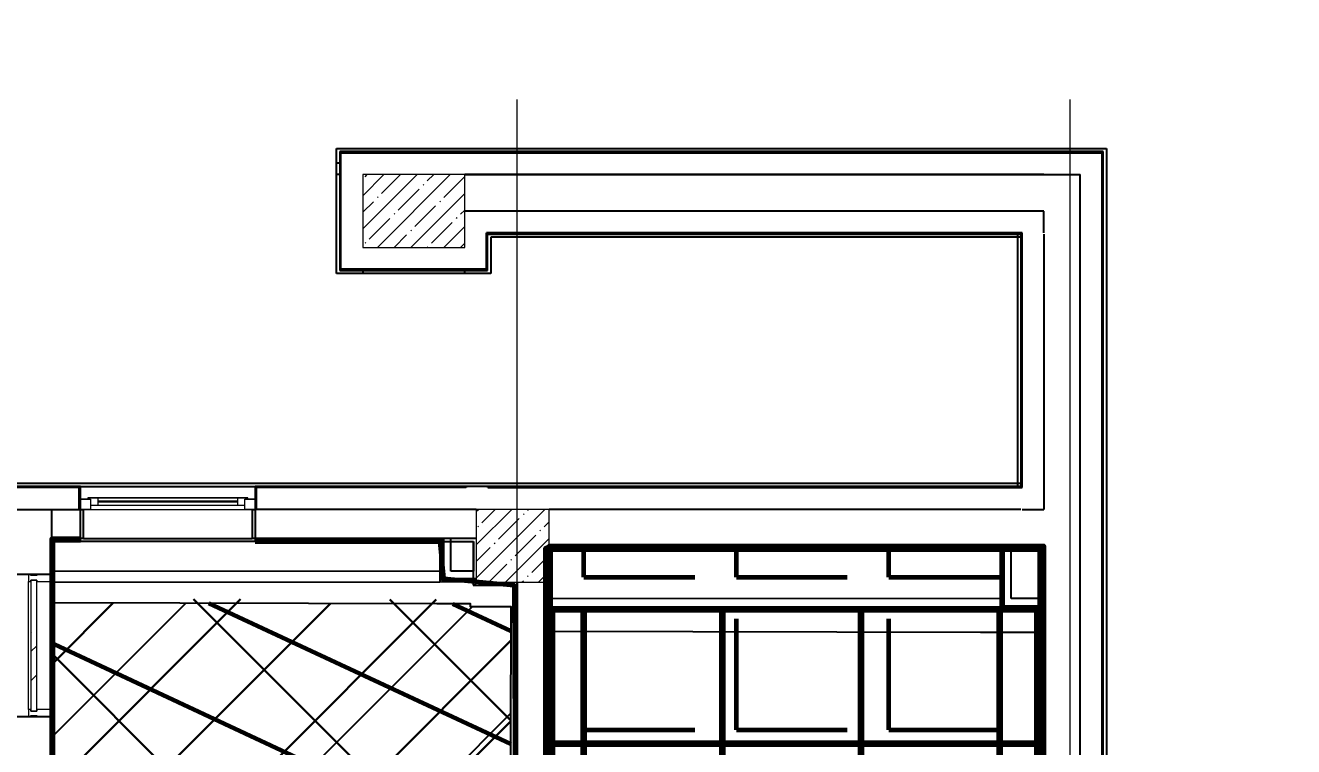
# Model space of a CAD drawing. Header units: millimetres. Extents: x -164500 to 426394, y -51911 to 102118.
# Drawn here: x 117896 to 126611, y 17334 to 22289 of the extents above; entities that cross this region are included whole.
import ezdxf
from ezdxf import colors
from ezdxf.entities.mleader import LeaderData, LeaderLine
from ezdxf.math import Vec2, Vec3

# ---------------------------------------------------------------- set-up
doc = ezdxf.new("R2010")
doc.units = ezdxf.units.MM
for name, color, linetype, lineweight in [('0) шлифовка', 5, 'Continuous', 60), ('1.4) Плинтус ПЛ-4', 6, 'Continuous', 60), ('336 лестницы', 150, 'Continuous', 120), ('374 ПК-4', 211, 'Continuous', 120), ('474 плитка КР-1.1 лестницы', 150, 'Continuous', 60), ('5.2) Л-1 Линолеум', 100, 'Continuous', 30), ('7.5) НЗ Линолеум Темпо ПЛЮС', 134, 'Continuous', 30), ('9.1) Рулон', 30, 'Continuous', 30), ('A-FLOR', 7, 'Continuous', 9), ('A-GLAZ', 7, 'Continuous', 9), ('A-GLAZ-1', 7, 'Continuous', 5), ('A-GLAZ-CURT-1', 7, 'Continuous', 5), ('A-GLAZ-CURT-2', 7, 'Continuous', 20), ('A-GLAZ-CWMG', 7, 'Continuous', 9), ('A-GLAZ-CWMG-1', 7, 'Continuous', 20), ('A-WALL', 7, 'Continuous', 5), ('S-COLS-1', 7, 'Continuous', 5), ('Оси', 7, 'Continuous', 9)]:
    doc.layers.add(name, color=color, linetype=linetype, lineweight=lineweight)
doc.layers.add('2) защита вин плитк', color=6, linetype='Continuous')
doc.layers.add('3.2.3) П-9', color=5, linetype='Continuous')
doc.styles.add('СПДС', font='ГОСТ тип А.ttf', dxfattribs={"width": 0.9})

# ---------------------------------------------------------------- blocks, each defined once
blk = doc.blocks.new('Системная панель - Стекло - 40мм-24262626-Объем проектирования 1 этажа')
at = {"layer": 'A-GLAZ-CURT-1'}
h = blk.add_hatch(dxfattribs=at)
h.set_pattern_fill('FP_95', color=256, style=0, pattern_type=2)
h.set_pattern_definition([(135, (17965, -118070), (-565.6854, -565.6854), [400, -1200]), (135, (18165, -118470), (-565.6854, -565.6854), [1200, -400]), (135, (18365, -117670), (-565.6854, -565.6854), [400, -1200])])
h.paths.add_polyline_path([(450, 40), (-450, 40), (-450, 0), (450, 0)])
at = {"layer": 'A-GLAZ-CURT-2'}
for p, q in [((450, 40), (-450, 40)), ((-450, 40), (-450, 0)), ((-450, 0), (450, 0)), ((450, 0), (450, 40))]:
    blk.add_line(p, q, dxfattribs=at)
blk = doc.blocks.new('Прямоугольный импост - Импост структурный с накладкой - 160мм-20958586-Объем проектирования 1 этажа')
at = {"layer": 'A-GLAZ-CWMG'}
for p, q in [((117853, 17725), (117853, 18605)), ((118010, 17725), (118010, 18605))]:
    blk.add_line(p, q, dxfattribs=at)
blk = doc.blocks.new('Прямоугольный импост - Импост структурный с накладкой - 160мм-24262627-Объем проектирования 1 этажа')
at = {"layer": 'A-GLAZ-CWMG-1'}
for p, q in [((-50, 0), (-50, 17)), ((-50, 17), (0, 17)), ((-40, 0), (-50, 0)), ((-40, -40), (-40, 0)), ((0, 0), (-10, 0)), ((-10, 0), (-10, -40)), ((0, 17), (0, 0)), ((-50, -140), (-50, -40)), ((-50, -40), (-40, -40)), ((-10, -40), (0, -40)), ((0, -40), (0, -140)), ((0, -140), (-50, -140))]:
    blk.add_line(p, q, dxfattribs=at)
blk = doc.blocks.new('Прямоугольный импост - Импост структурный с накладкой - 160мм-24262628-Объем проектирования 1 этажа')
at = {"layer": 'A-GLAZ-CWMG-1'}
for p, q in [((0, 17), (-50, 17)), ((-50, 17), (-50, 0)), ((-50, 0), (-40, 0)), ((-40, 0), (-40, -40)), ((-10, -40), (-10, 0)), ((-10, 0), (0, 0)), ((0, 0), (0, 17)), ((-40, -40), (-50, -40)), ((-50, -40), (-50, -140)), ((0, -40), (-10, -40)), ((0, -140), (0, -40)), ((-50, -140), (0, -140))]:
    blk.add_line(p, q, dxfattribs=at)
blk = doc.blocks.new('120_Окно_СКБ_1Ст - 120_Окно_СКБ_1Ст_1200х2500_h_ с форточкой-22889524-Объем проектирования 1 этажа')
at = {"layer": 'A-GLAZ'}
for p, q in [((-600, 5), (-600, 75)), ((-600, 75), (-530, 75)), ((-530, 5), (-600, 5)), ((-530, 5), (-550, 5)), ((-550, 5), (-550, -5)), ((-530, 75), (-530, 5)), ((530, 45), (-530, 45)), ((-530, 45), (-530, 5)), ((-480, -5), (-480, 45)), ((480, -5), (480, 45)), ((530, 5), (530, 75)), ((530, 75), (600, 75)), ((530, 5), (530, 45)), ((600, 5), (530, 5)), ((550, 5), (530, 5)), ((550, -5), (550, 5)), ((600, 75), (600, 5)), ((-550, -5), (550, -5)), ((550, -5), (-550, -5))]:
    blk.add_line(p, q, dxfattribs=at)
at = {"layer": 'A-GLAZ-1'}
for p, q in [((600, 75), (-600, 75)), ((-600, 5), (-550, 5)), ((-480, 25), (480, 25)), ((480, 15), (-480, 15)), ((550, 5), (600, 5))]:
    blk.add_line(p, q, dxfattribs=at)
blk = doc.blocks.new('BSC_Колонна _Прямоугольная - 700х500-23282984-Объем проектирования 1 этажа')
at = {"layer": 'S-COLS-1'}
h = blk.add_hatch(dxfattribs=at)
h.set_pattern_fill('FP_134', color=256, style=0, pattern_type=2)
h.set_pattern_definition([(45, (-120500, -21150), (-114.04925, 114.04925), []), (45, (-120385.95, -21150), (-114.04925, 114.04925), [201.613, -40.323, 6.706, -33.617])])
h.paths.add_polyline_path([(-133.6, -250), (350, -250), (350, 250), (-350, 250), (-350, -250)])
for p, q in [((350, 250), (-350, 250)), ((-350, 250), (-350, -250)), ((350, -250), (350, 250)), ((-350, -250), (350, -250))]:
    blk.add_line(p, q, dxfattribs=at)
blk = doc.blocks.new('BSC_Колонна _Прямоугольная - 500х500-V182-Объем проектирования 1 этажа')
at = {"layer": 'S-COLS-1'}
h = blk.add_hatch(dxfattribs=at)
h.set_pattern_fill('FP_170', color=256, style=0, pattern_type=2)
h.set_pattern_definition([(45, (-121180, -18850), (-114.04925, 114.04925), []), (45, (-121065.95, -18850), (-114.04925, 114.04925), [201.613, -40.323, 6.706, -33.617])])
h.paths.add_polyline_path([(230, -250), (250, -250), (250, 250), (-250, 250), (-250, -250), (217.9, -250)])
for p, q in [((250, 250), (-250, 250)), ((-250, 250), (-250, -250)), ((250, -250), (250, 250)), ((-250, -250), (250, -250))]:
    blk.add_line(p, q, dxfattribs=at)
blk = doc.blocks.new('BSC_Колонна _Прямоугольная - 500х500-V193-Объем проектирования 1 этажа')
at = {"layer": 'S-COLS-1'}
for p, q in [((250, 250), (-250, 250)), ((-250, 250), (-250, -250)), ((250, -250), (250, 250)), ((-250, -250), (250, -250))]:
    blk.add_line(p, q, dxfattribs=at)
blk = doc.blocks.new('Зашивка приборов отопления2 - Зашивка приборов отопления-33269377-Объем проектирования 1 этажа')
at = {"layer": 'A-WALL'}
for p, q in [((119390, 18900), (118230, 18900)), ((120680.1, 18675), (120680.1, 18880)), ((118030, 18675), (120680.1, 18675)), ((120680.1, 18675), (118030, 18675)), ((120680.1, 18600), (120680.1, 18675)), ((118030, 18600), (120680.1, 18600))]:
    blk.add_line(p, q, dxfattribs=at)
blk = doc.blocks.new('Зашивка приборов отопления3 - Зашивка приборов отопления-33270266-Объем проектирования 1 этажа')
at = {"layer": 'A-WALL'}
for p, q in [((121450, 18487.5), (124530, 18487.5)), ((124530, 18487.5), (121450, 18487.5)), ((121450, 18412.5), (124530, 18412.5))]:
    blk.add_line(p, q, dxfattribs=at)

msp = doc.modelspace()

# ---------------------------------------------------------------- hatches: boundary and pattern name
at = {"layer": '0) шлифовка', "true_color": 0x2776bb}
h = msp.add_hatch(dxfattribs=at)
h.set_pattern_fill('ANSI31', color=152, scale=222, angle=110)
h.paths.add_polyline_path([(121233.255, 18293.939), (120953.755, 18294.595), (120953.805, 18315.595), (120724.417, 18316.133), (118095.702, 18322.304), (118095.702, 15213.938), (118082.702, 15173.938), (118067.922, 15173.938), (118065.88, 14303.938), (118074.702, 14303.938), (118082.702, 14303.938), (118082.702, 14263.938), (118095.702, 14263.938), (118095.702, 13484.938), (120941.965, 13484.938), (120942.321, 13636.609), (120973.702, 13636.535), (120973.702, 13784.938), (121222.67, 13784.938)])
at = {"layer": '2) защита вин плитк'}
h = msp.add_hatch(dxfattribs=at)
h.set_pattern_fill('ANSI31', color=256, scale=222)
h.paths.add_polyline_path([(121233.255, 18293.939), (120953.755, 18294.595), (120953.805, 18315.595), (120724.417, 18316.133), (118095.702, 18322.304), (118095.702, 15213.938), (118082.702, 15173.938), (118067.922, 15173.938), (118065.88, 14303.938), (118074.702, 14303.938), (118082.702, 14303.938), (118082.702, 14263.938), (118095.702, 14263.938), (118095.702, 13484.938), (120941.965, 13484.938), (120942.321, 13636.609), (120973.702, 13636.535), (120973.702, 13784.938), (121222.67, 13784.938)])
at = {"layer": '3.2.3) П-9'}
h = msp.add_hatch(dxfattribs=at)
h.set_pattern_fill('ANSI31', color=256, scale=222)
h.paths.add_polyline_path([(121233.255, 18293.939), (120953.755, 18294.595), (120953.805, 18315.595), (120724.417, 18316.133), (118095.702, 18322.304), (118095.702, 15213.938), (118082.702, 15173.938), (118067.922, 15173.938), (118065.88, 14303.938), (118074.702, 14303.938), (118082.702, 14303.938), (118082.702, 14263.938), (118095.702, 14263.938), (118095.702, 13484.938), (120941.965, 13484.938), (120942.321, 13636.609), (120973.702, 13636.535), (120973.702, 13784.938), (121222.67, 13784.938)])
at = {"layer": '336 лестницы'}
h = msp.add_hatch(dxfattribs=at)
h.set_pattern_fill('ANSI37', color=256, scale=300, angle=45)
h.set_pattern_definition([(90, (205553.1, 26879), (-952.5, 0), []), (180, (205553.1, 26879), (-6e-14, -952.5), [])])
h.paths.add_polyline_path([(121514.702, 13313.938), (124850.729, 13313.938), (124850.729, 18276.438), (121514.702, 18276.438)])
at = {"layer": '474 плитка КР-1.1 лестницы'}
h = msp.add_hatch(dxfattribs=at)
h.set_pattern_fill('ANGLE', color=256, scale=150)
h.set_pattern_definition([(0, (205553.1, 26879), (0, 1047.75), [762, -285.75]), (90, (205553.1, 26879), (-1047.75, 6e-14), [762, -285.75])])
h.paths.add_polyline_path([(124894.702, 17213.938), (121494.702, 17213.938), (121494.702, 18713.938), (124894.702, 18713.938)])
at = {"layer": '5.2) Л-1 Линолеум'}
h = msp.add_hatch(dxfattribs=at)
h.set_pattern_fill('ANSI37', color=256, scale=300)
h.paths.add_polyline_path([(121233.255, 18321.775), (120953.755, 18322.431), (120953.805, 18343.431), (120724.417, 18343.97), (118095.702, 18350.14), (118095.702, 15241.774), (118082.702, 15201.774), (118067.922, 15201.774), (118065.88, 14331.774), (118074.702, 14331.774), (118082.702, 14331.774), (118082.702, 14291.774), (118095.702, 14291.774), (118095.702, 13512.774), (120941.965, 13512.774), (120942.321, 13664.445), (120973.702, 13664.372), (120973.702, 13812.774), (121222.67, 13812.774)])
at = {"layer": '7.5) НЗ Линолеум Темпо ПЛЮС'}
h = msp.add_hatch(dxfattribs=at)
h.set_pattern_fill('ANSI31', color=256, scale=333)
h.paths.add_polyline_path([(121233.255, 18293.939), (120953.755, 18294.595), (120953.805, 18315.595), (120724.417, 18316.133), (118095.702, 18322.304), (118095.702, 15213.938), (118082.702, 15173.938), (118067.922, 15173.938), (118065.88, 14303.938), (118074.702, 14303.938), (118082.702, 14303.938), (118082.702, 14263.938), (118095.702, 14263.938), (118095.702, 13484.938), (120941.965, 13484.938), (120942.321, 13636.609), (120973.702, 13636.535), (120973.702, 13784.938), (121222.67, 13784.938)])

# ---------------------------------------------------------------- linework, layer by layer
for p, q in [((120034.702, 21443.938), (125324.702, 21443.938)), ((120034.702, 20583.938), (120034.702, 21443.938)), ((125324.702, 21443.938), (125324.702, 14968.938)), ((125302.702, 21421.938), (120056.702, 21421.938)), ((120056.702, 21421.938), (120056.702, 20605.938)), ((120061.702, 21416.938), (125297.702, 21416.938)), ((120061.702, 20610.938), (120061.702, 21416.938)), ((120064.702, 21413.938), (125294.702, 21413.938)), ((120064.702, 20613.938), (120064.702, 21413.938)), ((125294.702, 15083.938), (125294.702, 21413.938)), ((125297.702, 15083.938), (125297.702, 21416.938)), ((125302.702, 15083.938), (125302.702, 21421.938)), ((120056.702, 21342.938), (120034.702, 21342.938)), ((120056.702, 21263.938), (120034.702, 21263.938)), ((124894.702, 21263.938), (120914.702, 21263.938)), ((120914.702, 21263.938), (125144.702, 21263.938)), ((125144.702, 8763.982), (125144.702, 21263.938)), ((124894.702, 21013.938), (120914.702, 21013.938)), ((124894.702, 20863.938), (124894.702, 21013.938)), ((124744.702, 20863.938), (121064.702, 20863.938)), ((121064.702, 20613.938), (121064.702, 20863.938)), ((124741.702, 20860.938), (121067.702, 20860.938)), ((121067.702, 20610.938), (121067.702, 20860.938)), ((121072.702, 20860.938), (121072.702, 20855.938)), ((121072.702, 20855.938), (124736.702, 20855.938)), ((121072.702, 20605.938), (121072.702, 20855.938)), ((124736.702, 20833.938), (121094.702, 20833.938)), ((121094.702, 20833.938), (121094.702, 20583.938)), ((124714.702, 19121.938), (124714.702, 20855.968)), ((124736.702, 20855.938), (124736.702, 19121.938)), ((124741.702, 19116.938), (124741.702, 20860.938)), ((124744.702, 19113.938), (124744.702, 20863.938)), ((124894.702, 20855.938), (124894.702, 18963.938)), ((121094.702, 20583.938), (120034.702, 20583.938)), ((120056.702, 20605.938), (121072.702, 20605.938)), ((121067.702, 20610.938), (120061.702, 20610.938)), ((121064.702, 20613.938), (120064.702, 20613.938)), ((120214.702, 20605.938), (120214.702, 20583.938)), ((120914.702, 20583.938), (120914.702, 20605.938)), ((115417.15, 19143.938), (124736.765, 19143.938)), ((118274.702, 19121.938), (115565.15, 19121.938)), ((118269.702, 19116.938), (115565.15, 19116.938)), ((118266.702, 19113.938), (115565.15, 19113.938)), ((118266.702, 18963.938), (118266.702, 19113.938)), ((118269.702, 18963.938), (118269.702, 19116.938)), ((118274.702, 18963.938), (118274.702, 19121.938)), ((118274.702, 19121.938), (119474.702, 19121.938)), ((120924.702, 19121.938), (119474.702, 19121.938)), ((119474.702, 19121.938), (119474.702, 18963.938)), ((119479.702, 19116.938), (119479.702, 18963.938)), ((120921.702, 19116.938), (119479.702, 19116.938)), ((120924.702, 19113.938), (119482.702, 19113.938)), ((119482.702, 19113.938), (119482.702, 18963.938)), ((120916.702, 19116.938), (120916.702, 19121.938)), ((120921.702, 19121.938), (120921.702, 19116.938)), ((121074.702, 19121.938), (120924.702, 19121.938)), ((120924.702, 19121.938), (120924.702, 19113.938)), ((121074.702, 19113.938), (121074.702, 19121.938)), ((124736.702, 19121.938), (121074.702, 19121.938)), ((121074.702, 19116.938), (124741.702, 19116.938)), ((121074.702, 19113.938), (124744.702, 19113.938)), ((116165.15, 18963.938), (118274.702, 18963.938)), ((118074.702, 18963.938), (118074.702, 18518.938)), ((118274.702, 18743.938), (118274.702, 18963.938)), ((118294.702, 18961.938), (118274.702, 18961.938)), ((118294.702, 18763.938), (118294.702, 18961.938)), ((118295.702, 18961.938), (118294.702, 18961.938)), ((118295.702, 18763.938), (118295.702, 18961.938)), ((119453.702, 18961.938), (119453.702, 18763.938)), ((119454.702, 18961.938), (119453.702, 18961.938)), ((119454.702, 18961.938), (119454.702, 18763.938)), ((119474.702, 18961.938), (119454.702, 18961.938)), ((119474.702, 18963.938), (119474.702, 18743.938)), ((120994.702, 18963.938), (119474.702, 18963.938)), ((124736.702, 18963.938), (121494.702, 18963.938)), ((124744.702, 18963.938), (124894.702, 18963.938)), ((118294.702, 18763.938), (118074.702, 18763.938)), ((118094.702, 18518.938), (118094.702, 18743.938)), ((118274.702, 18743.938), (118094.702, 18743.938)), ((118095.702, 15213.938), (118095.702, 18742.938)), ((118095.702, 18742.938), (118274.702, 18742.938)), ((119474.702, 18743.938), (118274.702, 18743.938)), ((118274.702, 18742.938), (118274.702, 18743.938)), ((118294.702, 18763.938), (118295.702, 18763.938)), ((118295.702, 18763.938), (119453.702, 18763.938)), ((119453.702, 18763.938), (119454.702, 18763.938)), ((120994.702, 18763.938), (119454.702, 18763.938)), ((119474.702, 18743.938), (120974.702, 18743.938)), ((119474.702, 18743.938), (119474.702, 18742.938)), ((119474.702, 18742.938), (120973.702, 18742.938)), ((120745.314, 18763.938), (120745.314, 18463.938)), ((120757.814, 18763.938), (120757.814, 18476.438)), ((120770.314, 18763.938), (120770.314, 18488.938)), ((120820.314, 18538.938), (120820.314, 18763.938)), ((120973.702, 18742.938), (120973.702, 18442.938)), ((120974.702, 18743.938), (120974.702, 18538.938)), ((121494.702, 18713.938), (124894.702, 18713.938)), ((121494.702, 18713.938), (121494.702, 17213.938)), ((124894.702, 18713.938), (121494.702, 18713.938)), ((121514.702, 16094.348), (121514.702, 18693.938)), ((124874.702, 18693.938), (121514.702, 18693.938)), ((124873.702, 18692.938), (121514.702, 18692.938)), ((121514.702, 18681.938), (124594.702, 18681.938)), ((121515.702, 16094.348), (121515.702, 18692.938)), ((124594.702, 18713.938), (124594.702, 18276.438)), ((124607.202, 18713.938), (124607.202, 18288.938)), ((124619.702, 18713.938), (124619.702, 18301.438)), ((124669.702, 18351.438), (124669.702, 18713.938)), ((124873.702, 18692.938), (124873.702, 18693.938)), ((124873.702, 18692.938), (124873.702, 15083.938)), ((124874.702, 18693.938), (124874.702, 15413.938)), ((124894.702, 18713.938), (124894.702, 15083.938)), ((124894.702, 17213.938), (124894.702, 18713.938)), ((117824.702, 18518.938), (118094.702, 18518.938)), ((118094.702, 18518.938), (118094.702, 18463.938)), ((120757.814, 18476.438), (120994.702, 18476.438)), ((120770.314, 18488.938), (120994.702, 18488.938)), ((120974.702, 18538.938), (120820.314, 18538.938)), ((120974.702, 18443.938), (120974.702, 18538.938)), ((120973.702, 18442.938), (121253.702, 18442.938)), ((120974.702, 18463.938), (120994.702, 18463.938)), ((120994.702, 18443.938), (120974.702, 18443.938)), ((120994.702, 18443.938), (121254.702, 18443.938)), ((121253.702, 18442.938), (121253.702, 13784.938)), ((121254.702, 18443.938), (121254.702, 18442.938)), ((121274.702, 18463.938), (121274.702, 13763.938)), ((121274.702, 13763.938), (121274.702, 18463.938)), ((121494.702, 13763.938), (121494.702, 18463.938)), ((124619.702, 18301.438), (124894.702, 18301.438)), ((124894.702, 18351.438), (124669.702, 18351.438)), ((124594.702, 18276.438), (124894.702, 18276.438)), ((124607.202, 18288.938), (124894.702, 18288.938)), ((118094.702, 17538.938), (117824.702, 17538.938)), ((118074.702, 15243.938), (118074.702, 17538.938))]:
    msp.add_line(p, q)
at = {"flags": 128}
msp.add_lwpolyline([(118075.313, 18322.352), (118063.625, 13343.366), (120941.617, 13336.61), (120942.321, 13636.609), (121222.32, 13635.952), (121233.255, 18293.939), (120953.755, 18294.595), (120953.805, 18315.595), (120724.417, 18316.133)], close=True, dxfattribs=at)
msp.add_lwpolyline([(124848.717, 16356.609), (124852.851, 18117.942), (124458.343, 18118.868), (121494.861, 18125.824), (121485.046, 13944.746)], dxfattribs=at)
at = {"layer": '1.4) Плинтус ПЛ-4'}
for points in [[(119474.702, 18742.938), (120744.814, 18742.938), (120770.314, 18488.938), (121253.702, 18442.938), (121274.702, 13763.938), (120994.702, 13763.938), (120994.702, 13463.938), (118074.702, 13463.938), (118074.702, 14303.938)], [(118078.702, 15173.938), (118078.702, 18763.938), (118274.702, 18763.938)]]:
    msp.add_lwpolyline(points, dxfattribs=at)
at = {"layer": '336 лестницы'}
msp.add_lwpolyline([(121514.702, 13313.938), (124850.729, 13313.938), (124850.729, 18276.438), (121514.702, 18276.438)], close=True, dxfattribs=at)
at = {"layer": '374 ПК-4'}
msp.add_lwpolyline([(121473.702, 10768.938), (121473.702, 10443.938), (124873.702, 10443.938), (124873.702, 18693.938), (121473.702, 18693.938), (121473.702, 11968.938)], dxfattribs=at)
at = {"layer": '474 плитка КР-1.1 лестницы'}
msp.add_lwpolyline([(124894.702, 17213.938), (121494.702, 17213.938), (121494.702, 18713.938), (124894.702, 18713.938)], close=True, dxfattribs=at)
at = {"layer": 'A-FLOR'}
for p, q in [((120744.814, 18463.938), (118094.702, 18463.938)), ((118094.702, 18463.938), (118094.702, 15213.938)), ((120974.702, 18463.938), (120745.314, 18463.938)), ((121254.702, 13783.938), (121254.702, 18442.938))]:
    msp.add_line(p, q, dxfattribs=at)
at = {"layer": 'Оси'}
for points in [[(121274.702, -2042.321), (121274.702, 2957.679), (121274.702, 16779.035), (121274.702, 21779.035)], [(125074.702, -2042.321), (125074.702, 2957.679), (125074.702, 16779.035), (125074.702, 21779.035)]]:
    msp.add_lwpolyline(points, dxfattribs=at)

# ---------------------------------------------------------------- block references
for name, p in [('BSC_Колонна _Прямоугольная - 700х500-23282984-Объем проектирования 1 этажа', (120564.702, 21013.938)), ('BSC_Колонна _Прямоугольная - 500х500-V182-Объем проектирования 1 этажа', (121244.702, 18713.938)), ('BSC_Колонна _Прямоугольная - 500х500-V193-Объем проектирования 1 этажа', (121244.702, 18713.938)), ('Зашивка приборов отопления2 - Зашивка приборов отопления-33269377-Объем проектирования 1 этажа', (64.702, -136.062)), ('Прямоугольный импост - Импост структурный с накладкой - 160мм-20958586-Объем проектирования 1 этажа', (64.702, -136.062)), ('Зашивка приборов отопления3 - Зашивка приборов отопления-33270266-Объем проектирования 1 этажа', (64.702, -136.062))]:
    msp.add_blockref(name, p)
at = {"color": 3, "rotation": 180}
msp.add_blockref('120_Окно_СКБ_1Ст - 120_Окно_СКБ_1Ст_1200х2500_h_ с форточкой-22889524-Объем проектирования 1 этажа', (118874.702, 19038.938), dxfattribs=at)
for name, p, rotation in [('Прямоугольный импост - Импост структурный с накладкой - 160мм-24262628-Объем проектирования 1 этажа', (117934.702, 18518.938), 89.99999999999955), ('Системная панель - Стекло - 40мм-24262626-Объем проектирования 1 этажа', (117934.702, 18028.938), 269.9999999999995)]:
    msp.add_blockref(name, p, dxfattribs=dict(rotation=rotation))
at = {"extrusion": (0, 0, -1), "rotation": 270.0000000000005}
msp.add_blockref('Прямоугольный импост - Импост структурный с накладкой - 160мм-24262627-Объем проектирования 1 этажа', (-117934.702, 17538.938), dxfattribs=at)

# ---------------------------------------------------------------- leaders
at = {"layer": '9.1) Рулон', "color": 250, "lineweight": 30}
ml = msp.add_multileader_mtext('Standard', dxfattribs=at)
ml.set_content('Спортивный линолеум, ширина рулона 2 м, \\PДлина рулона 20,5 м = одна полоса 3,64 м + обрезок 16,86 м.\\PК закупке 2 рулона (41,0 м2)   ', color=250, style='СПДС')
ml.set_leader_properties()
ml.build(insert=Vec2(0, 0))
ml.multileader.update_dxf_attribs({"arrow_head_size": 400})
ctx = ml.context
ctx.base_point, ctx.char_height, ctx.arrow_head_size, ctx.plane_origin = Vec3(122629.41, 35499.122), 700, 400, Vec3(151256.669, 31514.282)
notes = []
notes.append((ctx, [(1, (1, 1, 0), (122621.41, 35499.122), (1, 0), 8, [(0, [(124594.018, 24823.417)], 0, [])])]))
ctx.mtext.insert, ctx.mtext.flow_direction = Vec3(122631.41, 35954.122), 5
for ctx, leaders in notes:
    for number, flags, end, landing, length, lines in leaders:
        leader = LeaderData()
        leader.index, (leader.has_last_leader_line, leader.has_dogleg_vector, leader.attachment_direction) = number, flags
        leader.last_leader_point, leader.dogleg_vector, leader.dogleg_length = Vec3(end), Vec3(landing), length
        for number, points, colour, breaks in lines:
            line = LeaderLine()
            line.index, line.vertices, line.color, line.breaks = number, Vec3.list(points), colors.encode_raw_color(colour), breaks
            leader.lines.append(line)
        ctx.leaders.append(leader)

doc.saveas('drawing.dxf')
